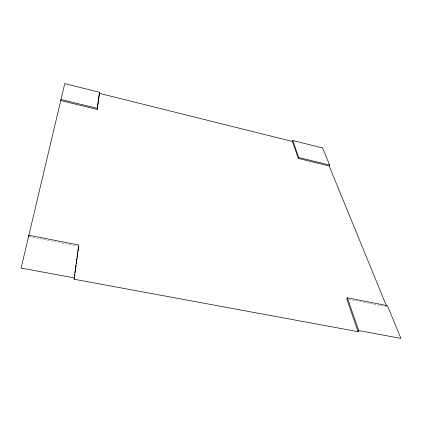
<?xml version="1.0" encoding="UTF-8"?>
<svg xmlns="http://www.w3.org/2000/svg" width="422" height="422" viewBox="0 0 422 422"><rect width="100%" height="100%" fill="white"/><g stroke="black" fill="none" stroke-linecap="round" stroke-linejoin="round"><path stroke-width="0.32" stroke-dasharray="2.11 1.58" d="M29.229 236.636L77.263 246.052M348.672 299.261L386.8 306.736"/><path stroke-width="0.63" d="M358.711 330.579L400.9 338.391L387.449 305.681L347.348 297.8L358.711 330.579L358.051 331.681L74.066 279.227L74.33 277.291M74.504 275.999L74.768 274.063M74.947 272.77L75.997 265.027M76.176 263.734L76.435 261.798M76.614 260.506L76.878 258.57M77.052 257.278L77.664 252.757M77.843 251.465L78.545 246.3M97.155 109.43L99.597 92.312L64.735 83.609L60.742 100.563L97.155 109.43L99.254 93.974M74.066 279.227L78.882 245.05L28.87 235.223L28.59 236.51M60.742 100.563L21.1 268.065L74.42 277.94M99.597 92.312L99.344 93.331L292.414 141.449L298.275 158.424L329.16 165.946L386.299 305.517M292.414 141.449L292.815 140.537L322.587 147.969L329.603 165.028L329.16 165.946M298.275 158.424L298.692 157.485L292.815 140.537M347.348 297.8L346.736 298.882L358.051 331.681M60.979 99.492L97.419 108.38M298.692 157.485L329.603 165.028"/></g></svg>
